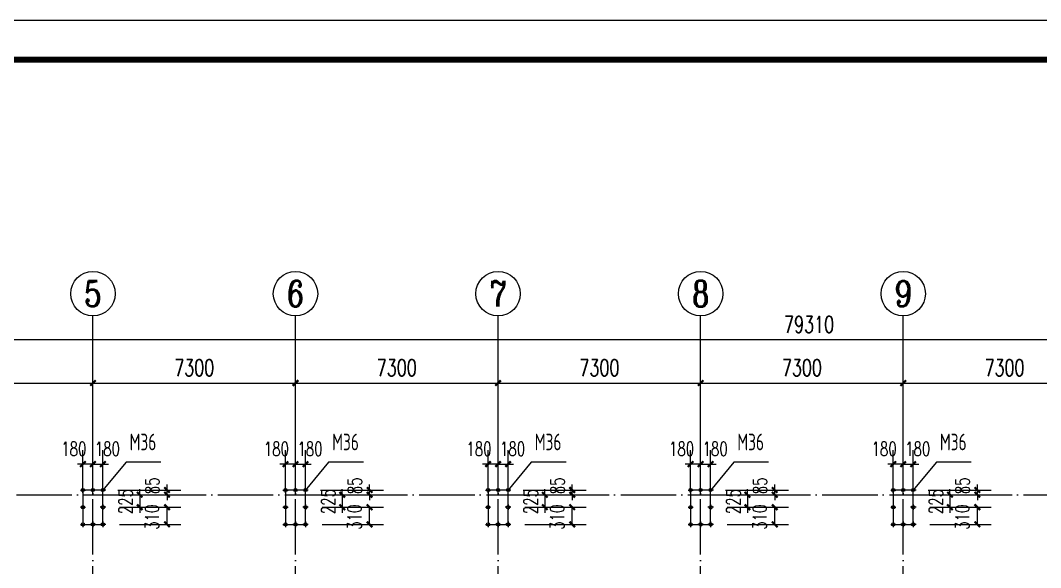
# Model space of a CAD drawing. Extents: x -89996 to 1006241, y -2176 to 440573.
# Drawn here: x 432860 to 469624, y 152866 to 172594 of the extents above; entities that cross this region are included whole.
import ezdxf
from ezdxf.enums import TextEntityAlignment as Align

# ---------------------------------------------------------------- set-up
doc = ezdxf.new("R2010")
doc.units = 0
doc.header["$LTSCALE"] = 1000
doc.header["$MEASUREMENT"] = 0
doc.linetypes.add('DOTE', pattern=[2.42, 2, -0.2, 0.02, -0.2])
for name, color, linetype in [('AXIS', 3, 'Continuous'), ('AXIS_TEXT', 7, 'Continuous'), ('DOTE', 1, 'DOTE'), ('PUB_TITLE', 4, 'Continuous'), ('TEXT', 7, 'Continuous'), ('WALL', 9, 'Continuous')]:
    doc.layers.add(name, color=color, linetype=linetype)
doc.styles.add('_TCH_AXIS', font='COMPLEX', dxfattribs={"bigfont": 'GBCBIG'})
doc.styles.add('_TCH_DIM_T3', font='SIMPLEX', dxfattribs={"width": 0.705882, "bigfont": 'GBCBIG'})
doc.styles.add('COMPLEX', font='COMPLEX')
doc.styles.add('TSSD_Label', font='tssdeng.shx', dxfattribs={"width": 0.7, "bigfont": 'hztxt.shx'})
doc.dimstyles.new('_TCH_ARCH&&200', dxfattribs={"dimtxt": 595, "dimasz": 200, "dimexe": 500, "dimexo": 600, "dimgap": 252.5, "dimtad": 1, "dimdec": 0, "dimzin": 0, "dimdsep": 46, "dimtxsty": '_TCH_DIM_T3', "dimblk": 'ARCHTICK', "dimcen": 0.09, "dimclrt": 7, "dimazin": 2, "dimtfac": 1, "dimtdec": 0, "dimtix": 1, "dimtmove": 2, "dimatfit": 3, "dimfxl": 0, "dimtolj": 1, "dimtzin": 0, "dimarcsym": 0})
doc.dimstyles.new('TCH-200-1', dxfattribs={"dimtxt": 595, "dimasz": 200, "dimexe": 500, "dimexo": 600, "dimgap": 252.5, "dimtad": 1, "dimdec": 0, "dimzin": 0, "dimdsep": 46, "dimtxsty": '_TCH_DIM_T3', "dimblk": 'ARCHTICK', "dimcen": 0.09, "dimclrd": 3, "dimclre": 3, "dimclrt": 7, "dimazin": 2, "dimtfac": 1, "dimtdec": 0, "dimtix": 1, "dimtmove": 2, "dimatfit": 3, "dimfxl": 0, "dimtolj": 1, "dimtzin": 0, "dimarcsym": 0})
doc.dimstyles.new('TCH-200-2', dxfattribs={"dimtxt": 500, "dimasz": 200, "dimexe": 500, "dimexo": 600, "dimgap": 252.5, "dimtad": 1, "dimdec": 0, "dimlfac": 0.5, "dimzin": 0, "dimdsep": 46, "dimtxsty": '_TCH_DIM_T3', "dimblk": 'ARCHTICK', "dimcen": 0.09, "dimclrd": 124, "dimclre": 124, "dimclrt": 7, "dimazin": 2, "dimtfac": 1, "dimtdec": 0, "dimtix": 1, "dimtmove": 2, "dimatfit": 3, "dimfxl": 0, "dimtolj": 1, "dimtzin": 0, "dimarcsym": 0})

# ---------------------------------------------------------------- blocks, each defined once
blk = doc.blocks.new('_ArchTick')
at = {"color": 0, "linetype": 'ByBlock', "const_width": 0.4}
blk.add_lwpolyline([(-0.5, -0.5), (0.5, 0.5)], dxfattribs=at)
blk = doc.blocks.new('*D1264')
at = {"layer": 'Defpoints', "color": 0, "transparency": 16777216}
for p in [(421624, 161082), (421624, 155633), (500933, 155833)]:
    blk.add_point(p, dxfattribs=at)
at = {"layer": 'WALL', "color": 3, "lineweight": -2, "transparency": 16777216}
for p, q in [((421624, 156233), (421624, 161582)), ((500933, 156433), (500933, 161582)), ((500933, 161082), (421624, 161082))]:
    blk.add_line(p, q, dxfattribs=at)
at = {"layer": 'WALL', "color": 3, "lineweight": -2, "transparency": 16777216, "xscale": 200, "yscale": 200, "zscale": 200, "rotation": 180}
blk.add_blockref('_ArchTick', (421624, 161082), dxfattribs=at)
at = {"layer": 'WALL', "color": 3, "lineweight": -2, "transparency": 16777216, "xscale": 200, "yscale": 200, "zscale": 200}
blk.add_blockref('_ArchTick', (500933, 161082), dxfattribs=at)
at = {"layer": 'WALL', "color": 7, "transparency": 16777216, "insert": (461279, 161632), "char_height": 595, "attachment_point": 5, "style": '_TCH_DIM_T3'}
blk.add_mtext('\\A1;79310', dxfattribs=at)
blk = doc.blocks.new('*D1682')
at = {"color": 124, "linetype": 'ByBlock', "lineweight": -2, "transparency": 16777216}
for p, q in [((436373, 155663), (438644, 155663)), ((438144, 155663), (438144, 155863)), ((438144, 155493), (438144, 155663)), ((436373, 155493), (438644, 155493)), ((438144, 155493), (438144, 155293))]:
    blk.add_line(p, q, dxfattribs=at)
at = {"layer": 'Defpoints', "color": 0, "linetype": 'ByBlock', "transparency": 16777216}
for p in [(435773, 155663), (438144, 155663), (435773, 155493)]:
    blk.add_point(p, dxfattribs=at)
at = {"color": 124, "linetype": 'ByBlock', "lineweight": -2, "transparency": 16777216, "xscale": 200, "yscale": 200, "zscale": 200}
for p, rotation in [((438144, 155663), 270), ((438144, 155493), 90)]:
    blk.add_blockref('_ArchTick', p, dxfattribs=dict(at, rotation=rotation))
at = {"color": 7, "linetype": 'ByBlock', "transparency": 16777216, "insert": (437613, 155816), "char_height": 500, "attachment_point": 5, "rotation": 90, "style": '_TCH_DIM_T3'}
blk.add_mtext('\\A1;85', dxfattribs=at)
blk = doc.blocks.new('*D1683')
at = {"color": 124, "linetype": 'ByBlock', "lineweight": -2, "transparency": 16777216}
for p, q in [((435113, 155776), (435113, 157097)), ((435473, 155773), (435473, 157097)), ((435113, 156597), (434913, 156597)), ((435473, 156597), (435113, 156597)), ((435473, 156597), (435673, 156597))]:
    blk.add_line(p, q, dxfattribs=at)
at = {"layer": 'Defpoints', "color": 0, "linetype": 'ByBlock', "transparency": 16777216}
for p in [(435113, 156597), (435113, 155176), (435473, 155173)]:
    blk.add_point(p, dxfattribs=at)
at = {"color": 124, "linetype": 'ByBlock', "lineweight": -2, "transparency": 16777216, "xscale": 200, "yscale": 200, "zscale": 200}
blk.add_blockref('_ArchTick', (435113, 156597), dxfattribs=at)
at = {"color": 124, "linetype": 'ByBlock', "lineweight": -2, "transparency": 16777216, "xscale": 200, "yscale": 200, "zscale": 200, "rotation": 180}
blk.add_blockref('_ArchTick', (435473, 156597), dxfattribs=at)
at = {"color": 7, "linetype": 'ByBlock', "transparency": 16777216, "insert": (434785, 157147), "char_height": 500, "attachment_point": 5, "style": '_TCH_DIM_T3'}
blk.add_mtext('\\A1;180', dxfattribs=at)
blk = doc.blocks.new('*D1684')
at = {"color": 124, "linetype": 'ByBlock', "lineweight": -2, "transparency": 16777216}
for p, q in [((435473, 155773), (435473, 157097)), ((435833, 155763), (435833, 157097)), ((435473, 156597), (435273, 156597)), ((435473, 156597), (435833, 156597)), ((435833, 156597), (436033, 156597))]:
    blk.add_line(p, q, dxfattribs=at)
at = {"layer": 'Defpoints', "color": 0, "linetype": 'ByBlock', "transparency": 16777216}
for p in [(435833, 156597), (435473, 155173), (435833, 155163)]:
    blk.add_point(p, dxfattribs=at)
at = {"color": 124, "linetype": 'ByBlock', "lineweight": -2, "transparency": 16777216, "xscale": 200, "yscale": 200, "zscale": 200}
blk.add_blockref('_ArchTick', (435473, 156597), dxfattribs=at)
at = {"color": 124, "linetype": 'ByBlock', "lineweight": -2, "transparency": 16777216, "xscale": 200, "yscale": 200, "zscale": 200, "rotation": 180}
blk.add_blockref('_ArchTick', (435833, 156597), dxfattribs=at)
at = {"color": 7, "linetype": 'ByBlock', "transparency": 16777216, "insert": (435995, 157147), "char_height": 500, "attachment_point": 5, "style": '_TCH_DIM_T3'}
blk.add_mtext('\\A1;180', dxfattribs=at)
blk = doc.blocks.new('*D1685')
at = {"color": 124, "linetype": 'ByBlock', "lineweight": -2, "transparency": 16777216}
for p, q in [((437158, 155493), (437158, 155693)), ((436373, 155493), (437658, 155493)), ((437158, 155493), (437158, 155043)), ((436433, 155043), (437658, 155043)), ((437158, 155043), (437158, 154843))]:
    blk.add_line(p, q, dxfattribs=at)
at = {"layer": 'Defpoints', "color": 0, "linetype": 'ByBlock', "transparency": 16777216}
for p in [(435773, 155493), (435833, 155043), (437158, 155043)]:
    blk.add_point(p, dxfattribs=at)
at = {"color": 124, "linetype": 'ByBlock', "lineweight": -2, "transparency": 16777216, "xscale": 200, "yscale": 200, "zscale": 200}
for p, rotation in [((437158, 155493), 270), ((437158, 155043), 90)]:
    blk.add_blockref('_ArchTick', p, dxfattribs=dict(at, rotation=rotation))
at = {"color": 7, "linetype": 'ByBlock', "transparency": 16777216, "insert": (436655, 155245), "char_height": 500, "attachment_point": 5, "rotation": 90, "style": '_TCH_DIM_T3'}
blk.add_mtext('\\A1;225', dxfattribs=at)
blk = doc.blocks.new('*D1681')
at = {"color": 124, "linetype": 'ByBlock', "lineweight": -2, "transparency": 16777216}
for p, q in [((436433, 155043), (438644, 155043)), ((438144, 154423), (438144, 155043)), ((436433, 154423), (438644, 154423))]:
    blk.add_line(p, q, dxfattribs=at)
at = {"layer": 'Defpoints', "color": 0, "linetype": 'ByBlock', "transparency": 16777216}
for p in [(435833, 155043), (438144, 155043), (435833, 154423)]:
    blk.add_point(p, dxfattribs=at)
at = {"color": 124, "linetype": 'ByBlock', "lineweight": -2, "transparency": 16777216, "xscale": 200, "yscale": 200, "zscale": 200}
for p, rotation in [((438144, 155043), 90), ((438144, 154423), 270)]:
    blk.add_blockref('_ArchTick', p, dxfattribs=dict(at, rotation=rotation))
at = {"color": 7, "linetype": 'ByBlock', "transparency": 16777216, "insert": (437602, 154684), "char_height": 500, "attachment_point": 5, "rotation": 90, "style": '_TCH_DIM_T3'}
blk.add_mtext('\\A1;310', dxfattribs=at)
blk = doc.blocks.new('*D1687')
at = {"color": 124, "linetype": 'ByBlock', "lineweight": -2, "transparency": 16777216}
for p, q in [((443673, 155663), (445944, 155663)), ((445444, 155663), (445444, 155863)), ((445444, 155493), (445444, 155663)), ((443673, 155493), (445944, 155493)), ((445444, 155493), (445444, 155293))]:
    blk.add_line(p, q, dxfattribs=at)
at = {"layer": 'Defpoints', "color": 0, "linetype": 'ByBlock', "transparency": 16777216}
for p in [(443073, 155663), (445444, 155663), (443073, 155493)]:
    blk.add_point(p, dxfattribs=at)
at = {"color": 124, "linetype": 'ByBlock', "lineweight": -2, "transparency": 16777216, "xscale": 200, "yscale": 200, "zscale": 200}
for p, rotation in [((445444, 155663), 270), ((445444, 155493), 90)]:
    blk.add_blockref('_ArchTick', p, dxfattribs=dict(at, rotation=rotation))
at = {"color": 7, "linetype": 'ByBlock', "transparency": 16777216, "insert": (444913, 155816), "char_height": 500, "attachment_point": 5, "rotation": 90, "style": '_TCH_DIM_T3'}
blk.add_mtext('\\A1;85', dxfattribs=at)
blk = doc.blocks.new('*D1688')
at = {"color": 124, "linetype": 'ByBlock', "lineweight": -2, "transparency": 16777216}
for p, q in [((442413, 155776), (442413, 157097)), ((442773, 155773), (442773, 157097)), ((442413, 156597), (442213, 156597)), ((442773, 156597), (442413, 156597)), ((442773, 156597), (442973, 156597))]:
    blk.add_line(p, q, dxfattribs=at)
at = {"layer": 'Defpoints', "color": 0, "linetype": 'ByBlock', "transparency": 16777216}
for p in [(442413, 156597), (442413, 155176), (442773, 155173)]:
    blk.add_point(p, dxfattribs=at)
at = {"color": 124, "linetype": 'ByBlock', "lineweight": -2, "transparency": 16777216, "xscale": 200, "yscale": 200, "zscale": 200}
blk.add_blockref('_ArchTick', (442413, 156597), dxfattribs=at)
at = {"color": 124, "linetype": 'ByBlock', "lineweight": -2, "transparency": 16777216, "xscale": 200, "yscale": 200, "zscale": 200, "rotation": 180}
blk.add_blockref('_ArchTick', (442773, 156597), dxfattribs=at)
at = {"color": 7, "linetype": 'ByBlock', "transparency": 16777216, "insert": (442085, 157147), "char_height": 500, "attachment_point": 5, "style": '_TCH_DIM_T3'}
blk.add_mtext('\\A1;180', dxfattribs=at)
blk = doc.blocks.new('*D1689')
at = {"color": 124, "linetype": 'ByBlock', "lineweight": -2, "transparency": 16777216}
for p, q in [((442773, 155773), (442773, 157097)), ((443133, 155763), (443133, 157097)), ((442773, 156597), (442573, 156597)), ((442773, 156597), (443133, 156597)), ((443133, 156597), (443333, 156597))]:
    blk.add_line(p, q, dxfattribs=at)
at = {"layer": 'Defpoints', "color": 0, "linetype": 'ByBlock', "transparency": 16777216}
for p in [(443133, 156597), (442773, 155173), (443133, 155163)]:
    blk.add_point(p, dxfattribs=at)
at = {"color": 124, "linetype": 'ByBlock', "lineweight": -2, "transparency": 16777216, "xscale": 200, "yscale": 200, "zscale": 200}
blk.add_blockref('_ArchTick', (442773, 156597), dxfattribs=at)
at = {"color": 124, "linetype": 'ByBlock', "lineweight": -2, "transparency": 16777216, "xscale": 200, "yscale": 200, "zscale": 200, "rotation": 180}
blk.add_blockref('_ArchTick', (443133, 156597), dxfattribs=at)
at = {"color": 7, "linetype": 'ByBlock', "transparency": 16777216, "insert": (443295, 157147), "char_height": 500, "attachment_point": 5, "style": '_TCH_DIM_T3'}
blk.add_mtext('\\A1;180', dxfattribs=at)
blk = doc.blocks.new('*D1690')
at = {"color": 124, "linetype": 'ByBlock', "lineweight": -2, "transparency": 16777216}
for p, q in [((444458, 155493), (444458, 155693)), ((443673, 155493), (444958, 155493)), ((444458, 155493), (444458, 155043)), ((443733, 155043), (444958, 155043)), ((444458, 155043), (444458, 154843))]:
    blk.add_line(p, q, dxfattribs=at)
at = {"layer": 'Defpoints', "color": 0, "linetype": 'ByBlock', "transparency": 16777216}
for p in [(443073, 155493), (443133, 155043), (444458, 155043)]:
    blk.add_point(p, dxfattribs=at)
at = {"color": 124, "linetype": 'ByBlock', "lineweight": -2, "transparency": 16777216, "xscale": 200, "yscale": 200, "zscale": 200}
for p, rotation in [((444458, 155493), 270), ((444458, 155043), 90)]:
    blk.add_blockref('_ArchTick', p, dxfattribs=dict(at, rotation=rotation))
at = {"color": 7, "linetype": 'ByBlock', "transparency": 16777216, "insert": (443955, 155245), "char_height": 500, "attachment_point": 5, "rotation": 90, "style": '_TCH_DIM_T3'}
blk.add_mtext('\\A1;225', dxfattribs=at)
blk = doc.blocks.new('*D1686')
at = {"color": 124, "linetype": 'ByBlock', "lineweight": -2, "transparency": 16777216}
for p, q in [((443733, 155043), (445944, 155043)), ((445444, 154423), (445444, 155043)), ((443733, 154423), (445944, 154423))]:
    blk.add_line(p, q, dxfattribs=at)
at = {"layer": 'Defpoints', "color": 0, "linetype": 'ByBlock', "transparency": 16777216}
for p in [(443133, 155043), (445444, 155043), (443133, 154423)]:
    blk.add_point(p, dxfattribs=at)
at = {"color": 124, "linetype": 'ByBlock', "lineweight": -2, "transparency": 16777216, "xscale": 200, "yscale": 200, "zscale": 200}
for p, rotation in [((445444, 155043), 90), ((445444, 154423), 270)]:
    blk.add_blockref('_ArchTick', p, dxfattribs=dict(at, rotation=rotation))
at = {"color": 7, "linetype": 'ByBlock', "transparency": 16777216, "insert": (444902, 154684), "char_height": 500, "attachment_point": 5, "rotation": 90, "style": '_TCH_DIM_T3'}
blk.add_mtext('\\A1;310', dxfattribs=at)
blk = doc.blocks.new('*D1692')
at = {"color": 124, "linetype": 'ByBlock', "lineweight": -2, "transparency": 16777216}
for p, q in [((450973, 155663), (453244, 155663)), ((452744, 155663), (452744, 155863)), ((452744, 155493), (452744, 155663)), ((450973, 155493), (453244, 155493)), ((452744, 155493), (452744, 155293))]:
    blk.add_line(p, q, dxfattribs=at)
at = {"layer": 'Defpoints', "color": 0, "linetype": 'ByBlock', "transparency": 16777216}
for p in [(450373, 155663), (452744, 155663), (450373, 155493)]:
    blk.add_point(p, dxfattribs=at)
at = {"color": 124, "linetype": 'ByBlock', "lineweight": -2, "transparency": 16777216, "xscale": 200, "yscale": 200, "zscale": 200}
for p, rotation in [((452744, 155663), 270), ((452744, 155493), 90)]:
    blk.add_blockref('_ArchTick', p, dxfattribs=dict(at, rotation=rotation))
at = {"color": 7, "linetype": 'ByBlock', "transparency": 16777216, "insert": (452213, 155816), "char_height": 500, "attachment_point": 5, "rotation": 90, "style": '_TCH_DIM_T3'}
blk.add_mtext('\\A1;85', dxfattribs=at)
blk = doc.blocks.new('*D1693')
at = {"color": 124, "linetype": 'ByBlock', "lineweight": -2, "transparency": 16777216}
for p, q in [((449713, 155776), (449713, 157097)), ((450073, 155773), (450073, 157097)), ((449713, 156597), (449513, 156597)), ((450073, 156597), (449713, 156597)), ((450073, 156597), (450273, 156597))]:
    blk.add_line(p, q, dxfattribs=at)
at = {"layer": 'Defpoints', "color": 0, "linetype": 'ByBlock', "transparency": 16777216}
for p in [(449713, 156597), (449713, 155176), (450073, 155173)]:
    blk.add_point(p, dxfattribs=at)
at = {"color": 124, "linetype": 'ByBlock', "lineweight": -2, "transparency": 16777216, "xscale": 200, "yscale": 200, "zscale": 200}
blk.add_blockref('_ArchTick', (449713, 156597), dxfattribs=at)
at = {"color": 124, "linetype": 'ByBlock', "lineweight": -2, "transparency": 16777216, "xscale": 200, "yscale": 200, "zscale": 200, "rotation": 180}
blk.add_blockref('_ArchTick', (450073, 156597), dxfattribs=at)
at = {"color": 7, "linetype": 'ByBlock', "transparency": 16777216, "insert": (449385, 157147), "char_height": 500, "attachment_point": 5, "style": '_TCH_DIM_T3'}
blk.add_mtext('\\A1;180', dxfattribs=at)
blk = doc.blocks.new('*D1694')
at = {"color": 124, "linetype": 'ByBlock', "lineweight": -2, "transparency": 16777216}
for p, q in [((450073, 155773), (450073, 157097)), ((450433, 155763), (450433, 157097)), ((450073, 156597), (449873, 156597)), ((450073, 156597), (450433, 156597)), ((450433, 156597), (450633, 156597))]:
    blk.add_line(p, q, dxfattribs=at)
at = {"layer": 'Defpoints', "color": 0, "linetype": 'ByBlock', "transparency": 16777216}
for p in [(450433, 156597), (450073, 155173), (450433, 155163)]:
    blk.add_point(p, dxfattribs=at)
at = {"color": 124, "linetype": 'ByBlock', "lineweight": -2, "transparency": 16777216, "xscale": 200, "yscale": 200, "zscale": 200}
blk.add_blockref('_ArchTick', (450073, 156597), dxfattribs=at)
at = {"color": 124, "linetype": 'ByBlock', "lineweight": -2, "transparency": 16777216, "xscale": 200, "yscale": 200, "zscale": 200, "rotation": 180}
blk.add_blockref('_ArchTick', (450433, 156597), dxfattribs=at)
at = {"color": 7, "linetype": 'ByBlock', "transparency": 16777216, "insert": (450595, 157147), "char_height": 500, "attachment_point": 5, "style": '_TCH_DIM_T3'}
blk.add_mtext('\\A1;180', dxfattribs=at)
blk = doc.blocks.new('*D1695')
at = {"color": 124, "linetype": 'ByBlock', "lineweight": -2, "transparency": 16777216}
for p, q in [((451758, 155493), (451758, 155693)), ((450973, 155493), (452258, 155493)), ((451758, 155493), (451758, 155043)), ((451033, 155043), (452258, 155043)), ((451758, 155043), (451758, 154843))]:
    blk.add_line(p, q, dxfattribs=at)
at = {"layer": 'Defpoints', "color": 0, "linetype": 'ByBlock', "transparency": 16777216}
for p in [(450373, 155493), (450433, 155043), (451758, 155043)]:
    blk.add_point(p, dxfattribs=at)
at = {"color": 124, "linetype": 'ByBlock', "lineweight": -2, "transparency": 16777216, "xscale": 200, "yscale": 200, "zscale": 200}
for p, rotation in [((451758, 155493), 270), ((451758, 155043), 90)]:
    blk.add_blockref('_ArchTick', p, dxfattribs=dict(at, rotation=rotation))
at = {"color": 7, "linetype": 'ByBlock', "transparency": 16777216, "insert": (451255, 155245), "char_height": 500, "attachment_point": 5, "rotation": 90, "style": '_TCH_DIM_T3'}
blk.add_mtext('\\A1;225', dxfattribs=at)
blk = doc.blocks.new('*D1691')
at = {"color": 124, "linetype": 'ByBlock', "lineweight": -2, "transparency": 16777216}
for p, q in [((451033, 155043), (453244, 155043)), ((452744, 154423), (452744, 155043)), ((451033, 154423), (453244, 154423))]:
    blk.add_line(p, q, dxfattribs=at)
at = {"layer": 'Defpoints', "color": 0, "linetype": 'ByBlock', "transparency": 16777216}
for p in [(450433, 155043), (452744, 155043), (450433, 154423)]:
    blk.add_point(p, dxfattribs=at)
at = {"color": 124, "linetype": 'ByBlock', "lineweight": -2, "transparency": 16777216, "xscale": 200, "yscale": 200, "zscale": 200}
for p, rotation in [((452744, 155043), 90), ((452744, 154423), 270)]:
    blk.add_blockref('_ArchTick', p, dxfattribs=dict(at, rotation=rotation))
at = {"color": 7, "linetype": 'ByBlock', "transparency": 16777216, "insert": (452202, 154684), "char_height": 500, "attachment_point": 5, "rotation": 90, "style": '_TCH_DIM_T3'}
blk.add_mtext('\\A1;310', dxfattribs=at)
blk = doc.blocks.new('*D1697')
at = {"color": 124, "linetype": 'ByBlock', "lineweight": -2, "transparency": 16777216}
for p, q in [((458273, 155663), (460544, 155663)), ((460044, 155663), (460044, 155863)), ((460044, 155493), (460044, 155663)), ((458273, 155493), (460544, 155493)), ((460044, 155493), (460044, 155293))]:
    blk.add_line(p, q, dxfattribs=at)
at = {"layer": 'Defpoints', "color": 0, "linetype": 'ByBlock', "transparency": 16777216}
for p in [(457673, 155663), (460044, 155663), (457673, 155493)]:
    blk.add_point(p, dxfattribs=at)
at = {"color": 124, "linetype": 'ByBlock', "lineweight": -2, "transparency": 16777216, "xscale": 200, "yscale": 200, "zscale": 200}
for p, rotation in [((460044, 155663), 270), ((460044, 155493), 90)]:
    blk.add_blockref('_ArchTick', p, dxfattribs=dict(at, rotation=rotation))
at = {"color": 7, "linetype": 'ByBlock', "transparency": 16777216, "insert": (459513, 155816), "char_height": 500, "attachment_point": 5, "rotation": 90, "style": '_TCH_DIM_T3'}
blk.add_mtext('\\A1;85', dxfattribs=at)
blk = doc.blocks.new('*D1698')
at = {"color": 124, "linetype": 'ByBlock', "lineweight": -2, "transparency": 16777216}
for p, q in [((457013, 155776), (457013, 157097)), ((457373, 155773), (457373, 157097)), ((457013, 156597), (456813, 156597)), ((457373, 156597), (457013, 156597)), ((457373, 156597), (457573, 156597))]:
    blk.add_line(p, q, dxfattribs=at)
at = {"layer": 'Defpoints', "color": 0, "linetype": 'ByBlock', "transparency": 16777216}
for p in [(457013, 156597), (457013, 155176), (457373, 155173)]:
    blk.add_point(p, dxfattribs=at)
at = {"color": 124, "linetype": 'ByBlock', "lineweight": -2, "transparency": 16777216, "xscale": 200, "yscale": 200, "zscale": 200}
blk.add_blockref('_ArchTick', (457013, 156597), dxfattribs=at)
at = {"color": 124, "linetype": 'ByBlock', "lineweight": -2, "transparency": 16777216, "xscale": 200, "yscale": 200, "zscale": 200, "rotation": 180}
blk.add_blockref('_ArchTick', (457373, 156597), dxfattribs=at)
at = {"color": 7, "linetype": 'ByBlock', "transparency": 16777216, "insert": (456685, 157147), "char_height": 500, "attachment_point": 5, "style": '_TCH_DIM_T3'}
blk.add_mtext('\\A1;180', dxfattribs=at)
blk = doc.blocks.new('*D1699')
at = {"color": 124, "linetype": 'ByBlock', "lineweight": -2, "transparency": 16777216}
for p, q in [((457373, 155773), (457373, 157097)), ((457733, 155763), (457733, 157097)), ((457373, 156597), (457173, 156597)), ((457373, 156597), (457733, 156597)), ((457733, 156597), (457933, 156597))]:
    blk.add_line(p, q, dxfattribs=at)
at = {"layer": 'Defpoints', "color": 0, "linetype": 'ByBlock', "transparency": 16777216}
for p in [(457733, 156597), (457373, 155173), (457733, 155163)]:
    blk.add_point(p, dxfattribs=at)
at = {"color": 124, "linetype": 'ByBlock', "lineweight": -2, "transparency": 16777216, "xscale": 200, "yscale": 200, "zscale": 200}
blk.add_blockref('_ArchTick', (457373, 156597), dxfattribs=at)
at = {"color": 124, "linetype": 'ByBlock', "lineweight": -2, "transparency": 16777216, "xscale": 200, "yscale": 200, "zscale": 200, "rotation": 180}
blk.add_blockref('_ArchTick', (457733, 156597), dxfattribs=at)
at = {"color": 7, "linetype": 'ByBlock', "transparency": 16777216, "insert": (457895, 157147), "char_height": 500, "attachment_point": 5, "style": '_TCH_DIM_T3'}
blk.add_mtext('\\A1;180', dxfattribs=at)
blk = doc.blocks.new('*D1700')
at = {"color": 124, "linetype": 'ByBlock', "lineweight": -2, "transparency": 16777216}
for p, q in [((459058, 155493), (459058, 155693)), ((458273, 155493), (459558, 155493)), ((459058, 155493), (459058, 155043)), ((458333, 155043), (459558, 155043)), ((459058, 155043), (459058, 154843))]:
    blk.add_line(p, q, dxfattribs=at)
at = {"layer": 'Defpoints', "color": 0, "linetype": 'ByBlock', "transparency": 16777216}
for p in [(457673, 155493), (457733, 155043), (459058, 155043)]:
    blk.add_point(p, dxfattribs=at)
at = {"color": 124, "linetype": 'ByBlock', "lineweight": -2, "transparency": 16777216, "xscale": 200, "yscale": 200, "zscale": 200}
for p, rotation in [((459058, 155493), 270), ((459058, 155043), 90)]:
    blk.add_blockref('_ArchTick', p, dxfattribs=dict(at, rotation=rotation))
at = {"color": 7, "linetype": 'ByBlock', "transparency": 16777216, "insert": (458555, 155245), "char_height": 500, "attachment_point": 5, "rotation": 90, "style": '_TCH_DIM_T3'}
blk.add_mtext('\\A1;225', dxfattribs=at)
blk = doc.blocks.new('*D1696')
at = {"color": 124, "linetype": 'ByBlock', "lineweight": -2, "transparency": 16777216}
for p, q in [((458333, 155043), (460544, 155043)), ((460044, 154423), (460044, 155043)), ((458333, 154423), (460544, 154423))]:
    blk.add_line(p, q, dxfattribs=at)
at = {"layer": 'Defpoints', "color": 0, "linetype": 'ByBlock', "transparency": 16777216}
for p in [(457733, 155043), (460044, 155043), (457733, 154423)]:
    blk.add_point(p, dxfattribs=at)
at = {"color": 124, "linetype": 'ByBlock', "lineweight": -2, "transparency": 16777216, "xscale": 200, "yscale": 200, "zscale": 200}
for p, rotation in [((460044, 155043), 90), ((460044, 154423), 270)]:
    blk.add_blockref('_ArchTick', p, dxfattribs=dict(at, rotation=rotation))
at = {"color": 7, "linetype": 'ByBlock', "transparency": 16777216, "insert": (459502, 154684), "char_height": 500, "attachment_point": 5, "rotation": 90, "style": '_TCH_DIM_T3'}
blk.add_mtext('\\A1;310', dxfattribs=at)
blk = doc.blocks.new('*D1702')
at = {"color": 124, "linetype": 'ByBlock', "lineweight": -2, "transparency": 16777216}
for p, q in [((465573, 155663), (467844, 155663)), ((467344, 155663), (467344, 155863)), ((467344, 155493), (467344, 155663)), ((465573, 155493), (467844, 155493)), ((467344, 155493), (467344, 155293))]:
    blk.add_line(p, q, dxfattribs=at)
at = {"layer": 'Defpoints', "color": 0, "linetype": 'ByBlock', "transparency": 16777216}
for p in [(464973, 155663), (467344, 155663), (464973, 155493)]:
    blk.add_point(p, dxfattribs=at)
at = {"color": 124, "linetype": 'ByBlock', "lineweight": -2, "transparency": 16777216, "xscale": 200, "yscale": 200, "zscale": 200}
for p, rotation in [((467344, 155663), 270), ((467344, 155493), 90)]:
    blk.add_blockref('_ArchTick', p, dxfattribs=dict(at, rotation=rotation))
at = {"color": 7, "linetype": 'ByBlock', "transparency": 16777216, "insert": (466813, 155816), "char_height": 500, "attachment_point": 5, "rotation": 90, "style": '_TCH_DIM_T3'}
blk.add_mtext('\\A1;85', dxfattribs=at)
blk = doc.blocks.new('*D1703')
at = {"color": 124, "linetype": 'ByBlock', "lineweight": -2, "transparency": 16777216}
for p, q in [((464313, 155776), (464313, 157097)), ((464673, 155773), (464673, 157097)), ((464313, 156597), (464113, 156597)), ((464673, 156597), (464313, 156597)), ((464673, 156597), (464873, 156597))]:
    blk.add_line(p, q, dxfattribs=at)
at = {"layer": 'Defpoints', "color": 0, "linetype": 'ByBlock', "transparency": 16777216}
for p in [(464313, 156597), (464313, 155176), (464673, 155173)]:
    blk.add_point(p, dxfattribs=at)
at = {"color": 124, "linetype": 'ByBlock', "lineweight": -2, "transparency": 16777216, "xscale": 200, "yscale": 200, "zscale": 200}
blk.add_blockref('_ArchTick', (464313, 156597), dxfattribs=at)
at = {"color": 124, "linetype": 'ByBlock', "lineweight": -2, "transparency": 16777216, "xscale": 200, "yscale": 200, "zscale": 200, "rotation": 180}
blk.add_blockref('_ArchTick', (464673, 156597), dxfattribs=at)
at = {"color": 7, "linetype": 'ByBlock', "transparency": 16777216, "insert": (463985, 157147), "char_height": 500, "attachment_point": 5, "style": '_TCH_DIM_T3'}
blk.add_mtext('\\A1;180', dxfattribs=at)
blk = doc.blocks.new('*D1704')
at = {"color": 124, "linetype": 'ByBlock', "lineweight": -2, "transparency": 16777216}
for p, q in [((464673, 155773), (464673, 157097)), ((465033, 155763), (465033, 157097)), ((464673, 156597), (464473, 156597)), ((464673, 156597), (465033, 156597)), ((465033, 156597), (465233, 156597))]:
    blk.add_line(p, q, dxfattribs=at)
at = {"layer": 'Defpoints', "color": 0, "linetype": 'ByBlock', "transparency": 16777216}
for p in [(465033, 156597), (464673, 155173), (465033, 155163)]:
    blk.add_point(p, dxfattribs=at)
at = {"color": 124, "linetype": 'ByBlock', "lineweight": -2, "transparency": 16777216, "xscale": 200, "yscale": 200, "zscale": 200}
blk.add_blockref('_ArchTick', (464673, 156597), dxfattribs=at)
at = {"color": 124, "linetype": 'ByBlock', "lineweight": -2, "transparency": 16777216, "xscale": 200, "yscale": 200, "zscale": 200, "rotation": 180}
blk.add_blockref('_ArchTick', (465033, 156597), dxfattribs=at)
at = {"color": 7, "linetype": 'ByBlock', "transparency": 16777216, "insert": (465195, 157147), "char_height": 500, "attachment_point": 5, "style": '_TCH_DIM_T3'}
blk.add_mtext('\\A1;180', dxfattribs=at)
blk = doc.blocks.new('*D1705')
at = {"color": 124, "linetype": 'ByBlock', "lineweight": -2, "transparency": 16777216}
for p, q in [((466358, 155493), (466358, 155693)), ((465573, 155493), (466858, 155493)), ((466358, 155493), (466358, 155043)), ((465633, 155043), (466858, 155043)), ((466358, 155043), (466358, 154843))]:
    blk.add_line(p, q, dxfattribs=at)
at = {"layer": 'Defpoints', "color": 0, "linetype": 'ByBlock', "transparency": 16777216}
for p in [(464973, 155493), (465033, 155043), (466358, 155043)]:
    blk.add_point(p, dxfattribs=at)
at = {"color": 124, "linetype": 'ByBlock', "lineweight": -2, "transparency": 16777216, "xscale": 200, "yscale": 200, "zscale": 200}
for p, rotation in [((466358, 155493), 270), ((466358, 155043), 90)]:
    blk.add_blockref('_ArchTick', p, dxfattribs=dict(at, rotation=rotation))
at = {"color": 7, "linetype": 'ByBlock', "transparency": 16777216, "insert": (465855, 155245), "char_height": 500, "attachment_point": 5, "rotation": 90, "style": '_TCH_DIM_T3'}
blk.add_mtext('\\A1;225', dxfattribs=at)
blk = doc.blocks.new('*D1701')
at = {"color": 124, "linetype": 'ByBlock', "lineweight": -2, "transparency": 16777216}
for p, q in [((465633, 155043), (467844, 155043)), ((467344, 154423), (467344, 155043)), ((465633, 154423), (467844, 154423))]:
    blk.add_line(p, q, dxfattribs=at)
at = {"layer": 'Defpoints', "color": 0, "linetype": 'ByBlock', "transparency": 16777216}
for p in [(465033, 155043), (467344, 155043), (465033, 154423)]:
    blk.add_point(p, dxfattribs=at)
at = {"color": 124, "linetype": 'ByBlock', "lineweight": -2, "transparency": 16777216, "xscale": 200, "yscale": 200, "zscale": 200}
for p, rotation in [((467344, 155043), 90), ((467344, 154423), 270)]:
    blk.add_blockref('_ArchTick', p, dxfattribs=dict(at, rotation=rotation))
at = {"color": 7, "linetype": 'ByBlock', "transparency": 16777216, "insert": (466802, 154684), "char_height": 500, "attachment_point": 5, "rotation": 90, "style": '_TCH_DIM_T3'}
blk.add_mtext('\\A1;310', dxfattribs=at)
blk = doc.blocks.new('*D2690')
at = {"layer": 'AXIS', "color": 0, "lineweight": -2, "transparency": 16777216}
for p, q in [((428173, 157070), (428173, 160020)), ((435473, 157070), (435473, 160020)), ((428173, 159520), (435473, 159520))]:
    blk.add_line(p, q, dxfattribs=at)
at = {"layer": 'Defpoints', "color": 0, "transparency": 16777216}
for p in [(435473, 159520), (428173, 156470), (435473, 156470)]:
    blk.add_point(p, dxfattribs=at)
at = {"layer": 'AXIS', "color": 0, "lineweight": -2, "transparency": 16777216, "xscale": 200, "yscale": 200, "zscale": 200, "rotation": 180}
blk.add_blockref('_ArchTick', (428173, 159520), dxfattribs=at)
at = {"layer": 'AXIS', "color": 0, "lineweight": -2, "transparency": 16777216, "xscale": 200, "yscale": 200, "zscale": 200}
blk.add_blockref('_ArchTick', (435473, 159520), dxfattribs=at)
at = {"layer": 'AXIS', "color": 7, "transparency": 16777216, "insert": (431823, 160070), "char_height": 595, "attachment_point": 5, "style": '_TCH_DIM_T3'}
blk.add_mtext('\\A1;7300', dxfattribs=at)
blk = doc.blocks.new('*D2691')
at = {"layer": 'AXIS', "color": 0, "lineweight": -2, "transparency": 16777216}
for p, q in [((435473, 157070), (435473, 160020)), ((442773, 157070), (442773, 160020)), ((435473, 159520), (442773, 159520))]:
    blk.add_line(p, q, dxfattribs=at)
at = {"layer": 'Defpoints', "color": 0, "transparency": 16777216}
for p in [(442773, 159520), (435473, 156470), (442773, 156470)]:
    blk.add_point(p, dxfattribs=at)
at = {"layer": 'AXIS', "color": 0, "lineweight": -2, "transparency": 16777216, "xscale": 200, "yscale": 200, "zscale": 200, "rotation": 180}
blk.add_blockref('_ArchTick', (435473, 159520), dxfattribs=at)
at = {"layer": 'AXIS', "color": 0, "lineweight": -2, "transparency": 16777216, "xscale": 200, "yscale": 200, "zscale": 200}
blk.add_blockref('_ArchTick', (442773, 159520), dxfattribs=at)
at = {"layer": 'AXIS', "color": 7, "transparency": 16777216, "insert": (439123, 160070), "char_height": 595, "attachment_point": 5, "style": '_TCH_DIM_T3'}
blk.add_mtext('\\A1;7300', dxfattribs=at)
blk = doc.blocks.new('*D2692')
at = {"layer": 'AXIS', "color": 0, "lineweight": -2, "transparency": 16777216}
for p, q in [((442773, 157070), (442773, 160020)), ((450073, 157070), (450073, 160020)), ((442773, 159520), (450073, 159520))]:
    blk.add_line(p, q, dxfattribs=at)
at = {"layer": 'Defpoints', "color": 0, "transparency": 16777216}
for p in [(450073, 159520), (442773, 156470), (450073, 156470)]:
    blk.add_point(p, dxfattribs=at)
at = {"layer": 'AXIS', "color": 0, "lineweight": -2, "transparency": 16777216, "xscale": 200, "yscale": 200, "zscale": 200, "rotation": 180}
blk.add_blockref('_ArchTick', (442773, 159520), dxfattribs=at)
at = {"layer": 'AXIS', "color": 0, "lineweight": -2, "transparency": 16777216, "xscale": 200, "yscale": 200, "zscale": 200}
blk.add_blockref('_ArchTick', (450073, 159520), dxfattribs=at)
at = {"layer": 'AXIS', "color": 7, "transparency": 16777216, "insert": (446423, 160070), "char_height": 595, "attachment_point": 5, "style": '_TCH_DIM_T3'}
blk.add_mtext('\\A1;7300', dxfattribs=at)
blk = doc.blocks.new('*D2693')
at = {"layer": 'AXIS', "color": 0, "lineweight": -2, "transparency": 16777216}
for p, q in [((450073, 157070), (450073, 160020)), ((457373, 157070), (457373, 160020)), ((450073, 159520), (457373, 159520))]:
    blk.add_line(p, q, dxfattribs=at)
at = {"layer": 'Defpoints', "color": 0, "transparency": 16777216}
for p in [(457373, 159520), (450073, 156470), (457373, 156470)]:
    blk.add_point(p, dxfattribs=at)
at = {"layer": 'AXIS', "color": 0, "lineweight": -2, "transparency": 16777216, "xscale": 200, "yscale": 200, "zscale": 200, "rotation": 180}
blk.add_blockref('_ArchTick', (450073, 159520), dxfattribs=at)
at = {"layer": 'AXIS', "color": 0, "lineweight": -2, "transparency": 16777216, "xscale": 200, "yscale": 200, "zscale": 200}
blk.add_blockref('_ArchTick', (457373, 159520), dxfattribs=at)
at = {"layer": 'AXIS', "color": 7, "transparency": 16777216, "insert": (453723, 160070), "char_height": 595, "attachment_point": 5, "style": '_TCH_DIM_T3'}
blk.add_mtext('\\A1;7300', dxfattribs=at)
blk = doc.blocks.new('*D2694')
at = {"layer": 'AXIS', "color": 0, "lineweight": -2, "transparency": 16777216}
for p, q in [((457373, 157070), (457373, 160020)), ((464673, 157070), (464673, 160020)), ((457373, 159520), (464673, 159520))]:
    blk.add_line(p, q, dxfattribs=at)
at = {"layer": 'Defpoints', "color": 0, "transparency": 16777216}
for p in [(464673, 159520), (457373, 156470), (464673, 156470)]:
    blk.add_point(p, dxfattribs=at)
at = {"layer": 'AXIS', "color": 0, "lineweight": -2, "transparency": 16777216, "xscale": 200, "yscale": 200, "zscale": 200, "rotation": 180}
blk.add_blockref('_ArchTick', (457373, 159520), dxfattribs=at)
at = {"layer": 'AXIS', "color": 0, "lineweight": -2, "transparency": 16777216, "xscale": 200, "yscale": 200, "zscale": 200}
blk.add_blockref('_ArchTick', (464673, 159520), dxfattribs=at)
at = {"layer": 'AXIS', "color": 7, "transparency": 16777216, "insert": (461023, 160070), "char_height": 595, "attachment_point": 5, "style": '_TCH_DIM_T3'}
blk.add_mtext('\\A1;7300', dxfattribs=at)
blk = doc.blocks.new('*D2695')
at = {"layer": 'AXIS', "color": 0, "lineweight": -2, "transparency": 16777216}
for p, q in [((464673, 157070), (464673, 160020)), ((471973, 157070), (471973, 160020)), ((464673, 159520), (471973, 159520))]:
    blk.add_line(p, q, dxfattribs=at)
at = {"layer": 'Defpoints', "color": 0, "transparency": 16777216}
for p in [(471973, 159520), (464673, 156470), (471973, 156470)]:
    blk.add_point(p, dxfattribs=at)
at = {"layer": 'AXIS', "color": 0, "lineweight": -2, "transparency": 16777216, "xscale": 200, "yscale": 200, "zscale": 200, "rotation": 180}
blk.add_blockref('_ArchTick', (464673, 159520), dxfattribs=at)
at = {"layer": 'AXIS', "color": 0, "lineweight": -2, "transparency": 16777216, "xscale": 200, "yscale": 200, "zscale": 200}
blk.add_blockref('_ArchTick', (471973, 159520), dxfattribs=at)
at = {"layer": 'AXIS', "color": 7, "transparency": 16777216, "insert": (468323, 160070), "char_height": 595, "attachment_point": 5, "style": '_TCH_DIM_T3'}
blk.add_mtext('\\A1;7300', dxfattribs=at)
blk = doc.blocks.new('_AXISO')
blk.add_circle((0, 0), 0.5)
at = {"layer": 'AXIS_TEXT', "style": 'COMPLEX', "width": 1.041667}
blk.add_attdef('A', text='', height=0.56, dxfattribs=at).set_placement((-0.25, -0.28), (0.25, -0.28), align=Align.FIT)

msp = doc.modelspace()

# ---------------------------------------------------------------- linework, layer by layer
for centre in [(435113.48, 155663.22), (435473.48, 155663.22), (435833.48, 155663.22), (442413.48, 155663.22), (442773.48, 155663.22), (443133.48, 155663.22), (449713.48, 155663.22), (450073.48, 155663.22), (450433.48, 155663.22), (457013.48, 155663.22), (457373.48, 155663.22), (457733.48, 155663.22), (464313.48, 155663.22), (464673.48, 155663.22), (465033.48, 155663.22), (435113.48, 155043.22), (435833.48, 155043.22), (442413.48, 155043.22), (443133.48, 155043.22), (449713.48, 155043.22), (450433.48, 155043.22), (457013.48, 155043.22), (457733.48, 155043.22), (464313.48, 155043.22), (465033.48, 155043.22), (435113.48, 154423.22), (435473.48, 154423.22), (435833.48, 154423.22), (442413.48, 154423.22), (442773.48, 154423.22), (443133.48, 154423.22), (449713.48, 154423.22), (450073.48, 154423.22), (450433.48, 154423.22), (457013.48, 154423.22), (457373.48, 154423.22), (457733.48, 154423.22), (464313.48, 154423.22), (464673.48, 154423.22), (465033.48, 154423.22)]:
    msp.add_circle(centre, 58.52)
at = {"layer": 'AXIS'}
for p, q in [((435473.48, 156470.01), (435473.48, 161941.42)), ((442773.48, 156470.01), (442773.48, 161941.42)), ((450073.48, 156470.01), (450073.48, 161941.42)), ((457373.48, 156470.01), (457373.48, 161941.42)), ((464673.48, 156470.01), (464673.48, 161941.42)), ((436667.87, 156672.14), (435823.48, 155643.22)), ((437921.89, 156672.14), (436667.87, 156672.14)), ((443967.87, 156672.14), (443123.48, 155643.22)), ((445221.89, 156672.14), (443967.87, 156672.14)), ((451267.87, 156672.14), (450423.48, 155643.22)), ((452521.89, 156672.14), (451267.87, 156672.14)), ((458567.87, 156672.14), (457723.48, 155643.22)), ((459821.89, 156672.14), (458567.87, 156672.14)), ((465867.87, 156672.14), (465023.48, 155643.22)), ((467121.89, 156672.14), (465867.87, 156672.14)), ((435022.81, 155663.22), (435204.15, 155663.22)), ((435113.48, 155562.55), (435113.48, 155763.89)), ((435574.15, 155663.22), (435372.81, 155663.22)), ((435473.48, 155562.55), (435473.48, 155763.89)), ((435934.15, 155663.22), (435732.81, 155663.22)), ((435833.48, 155562.55), (435833.48, 155763.89)), ((442322.81, 155663.22), (442504.15, 155663.22)), ((442413.48, 155562.55), (442413.48, 155763.89)), ((442874.15, 155663.22), (442672.81, 155663.22)), ((442773.48, 155562.55), (442773.48, 155763.89)), ((443234.15, 155663.22), (443032.81, 155663.22)), ((443133.48, 155562.55), (443133.48, 155763.89)), ((449622.81, 155663.22), (449804.15, 155663.22)), ((449713.48, 155562.55), (449713.48, 155763.89)), ((450174.15, 155663.22), (449972.81, 155663.22)), ((450073.48, 155562.55), (450073.48, 155763.89)), ((450534.15, 155663.22), (450332.81, 155663.22)), ((450433.48, 155562.55), (450433.48, 155763.89)), ((456922.81, 155663.22), (457104.15, 155663.22)), ((457013.48, 155562.55), (457013.48, 155763.89)), ((457474.15, 155663.22), (457272.81, 155663.22)), ((457373.48, 155562.55), (457373.48, 155763.89)), ((457834.15, 155663.22), (457632.81, 155663.22)), ((457733.48, 155562.55), (457733.48, 155763.89)), ((464222.81, 155663.22), (464404.15, 155663.22)), ((464313.48, 155562.55), (464313.48, 155763.89)), ((464774.15, 155663.22), (464572.81, 155663.22)), ((464673.48, 155562.55), (464673.48, 155763.89)), ((465134.15, 155663.22), (464932.81, 155663.22)), ((465033.48, 155562.55), (465033.48, 155763.89)), ((435113.48, 155143.89), (435113.48, 154942.55)), ((435833.48, 155143.89), (435833.48, 154942.55)), ((442413.48, 155143.89), (442413.48, 154942.55)), ((443133.48, 155143.89), (443133.48, 154942.55)), ((449713.48, 155143.89), (449713.48, 154942.55)), ((450433.48, 155143.89), (450433.48, 154942.55)), ((457013.48, 155143.89), (457013.48, 154942.55)), ((457733.48, 155143.89), (457733.48, 154942.55)), ((464313.48, 155143.89), (464313.48, 154942.55)), ((465033.48, 155143.89), (465033.48, 154942.55)), ((435022.81, 155043.22), (435204.15, 155043.22)), ((435934.15, 155043.22), (435732.81, 155043.22)), ((442322.81, 155043.22), (442504.15, 155043.22)), ((443234.15, 155043.22), (443032.81, 155043.22)), ((449622.81, 155043.22), (449804.15, 155043.22)), ((450534.15, 155043.22), (450332.81, 155043.22)), ((456922.81, 155043.22), (457104.15, 155043.22)), ((457834.15, 155043.22), (457632.81, 155043.22)), ((464222.81, 155043.22), (464404.15, 155043.22)), ((465134.15, 155043.22), (464932.81, 155043.22)), ((435022.81, 154423.22), (435204.15, 154423.22)), ((435113.48, 154523.89), (435113.48, 154322.55)), ((435574.15, 154423.22), (435372.81, 154423.22)), ((435473.48, 154523.89), (435473.48, 154322.55)), ((435934.15, 154423.22), (435732.81, 154423.22)), ((435833.48, 154523.89), (435833.48, 154322.55)), ((442322.81, 154423.22), (442504.15, 154423.22)), ((442413.48, 154523.89), (442413.48, 154322.55)), ((442874.15, 154423.22), (442672.81, 154423.22)), ((442773.48, 154523.89), (442773.48, 154322.55)), ((443234.15, 154423.22), (443032.81, 154423.22)), ((443133.48, 154523.89), (443133.48, 154322.55)), ((449622.81, 154423.22), (449804.15, 154423.22)), ((449713.48, 154523.89), (449713.48, 154322.55)), ((450174.15, 154423.22), (449972.81, 154423.22)), ((450073.48, 154523.89), (450073.48, 154322.55)), ((450534.15, 154423.22), (450332.81, 154423.22)), ((450433.48, 154523.89), (450433.48, 154322.55)), ((456922.81, 154423.22), (457104.15, 154423.22)), ((457013.48, 154523.89), (457013.48, 154322.55)), ((457474.15, 154423.22), (457272.81, 154423.22)), ((457373.48, 154523.89), (457373.48, 154322.55)), ((457834.15, 154423.22), (457632.81, 154423.22)), ((457733.48, 154523.89), (457733.48, 154322.55)), ((464222.81, 154423.22), (464404.15, 154423.22)), ((464313.48, 154523.89), (464313.48, 154322.55)), ((464774.15, 154423.22), (464572.81, 154423.22)), ((464673.48, 154523.89), (464673.48, 154322.55)), ((465134.15, 154423.22), (464932.81, 154423.22)), ((465033.48, 154523.89), (465033.48, 154322.55))]:
    msp.add_line(p, q, dxfattribs=at)
at = {"layer": 'DOTE'}
for p, q in [((435473.48, 114616.43), (435473.48, 156470.01)), ((442773.48, 114616.43), (442773.48, 156470.01)), ((450073.48, 114616.43), (450073.48, 156470.01)), ((457373.48, 114616.43), (457373.48, 156470.01)), ((464673.48, 114616.43), (464673.48, 156470.01)), ((410933.48, 155493.22), (501933.48, 155493.22))]:
    msp.add_line(p, q, dxfattribs=at)
for points in [[(435833.48, 155663.22), (435113.48, 155663.22), (435113.48, 154423.22), (435833.48, 154423.22)], [(443133.48, 155663.22), (442413.48, 155663.22), (442413.48, 154423.22), (443133.48, 154423.22)], [(450433.48, 155663.22), (449713.48, 155663.22), (449713.48, 154423.22), (450433.48, 154423.22)], [(457733.48, 155663.22), (457013.48, 155663.22), (457013.48, 154423.22), (457733.48, 154423.22)], [(465033.48, 155663.22), (464313.48, 155663.22), (464313.48, 154423.22), (465033.48, 154423.22)]]:
    msp.add_lwpolyline(points, close=True, dxfattribs=at)
at = {"layer": 'PUB_TITLE'}
msp.add_lwpolyline([(396096.09, 88593.71), (544696.09, 88593.71), (544696.09, 172593.71), (396096.09, 172593.71)], close=True, dxfattribs=at)
at = {"layer": 'PUB_TITLE', "const_width": 212.12}
msp.add_lwpolyline([(399631.44, 90007.85), (399631.44, 171179.57), (543281.95, 171179.57), (543281.95, 90007.85)], close=True, dxfattribs=at)

# ---------------------------------------------------------------- block references
at = {"layer": 'AXIS'}
ref = msp.add_blockref('_AXISO', (435473.48, 162741.42), dxfattribs=dict(at, xscale=1600, yscale=1600, zscale=1600))
ref.add_attrib('A', '5', dxfattribs={"layer": 'AXIS_TEXT', "height": 931.9, "style": '_TCH_AXIS'}).set_placement((435162.84, 162275.47), (435784.11, 162275.47), align=Align.FIT)
ref = msp.add_blockref('_AXISO', (442773.48, 162741.42), dxfattribs=dict(at, xscale=1600, yscale=1600, zscale=1600))
ref.add_attrib('A', '6', dxfattribs={"layer": 'AXIS_TEXT', "height": 931.9, "style": '_TCH_AXIS'}).set_placement((442462.84, 162275.47), (443084.11, 162275.47), align=Align.FIT)
ref = msp.add_blockref('_AXISO', (450073.48, 162741.42), dxfattribs=dict(at, xscale=1600, yscale=1600, zscale=1600))
ref.add_attrib('A', '7', dxfattribs={"layer": 'AXIS_TEXT', "height": 931.9, "style": '_TCH_AXIS'}).set_placement((449762.84, 162275.47), (450384.11, 162275.47), align=Align.FIT)
ref = msp.add_blockref('_AXISO', (457373.48, 162741.42), dxfattribs=dict(at, xscale=1600, yscale=1600, zscale=1600))
ref.add_attrib('A', '8', dxfattribs={"layer": 'AXIS_TEXT', "height": 931.9, "style": '_TCH_AXIS'}).set_placement((457062.84, 162275.47), (457684.11, 162275.47), align=Align.FIT)
ref = msp.add_blockref('_AXISO', (464673.48, 162741.42), dxfattribs=dict(at, xscale=1600, yscale=1600, zscale=1600))
ref.add_attrib('A', '9', dxfattribs={"layer": 'AXIS_TEXT', "height": 931.9, "style": '_TCH_AXIS'}).set_placement((464362.84, 162275.47), (464984.11, 162275.47), align=Align.FIT)

# ---------------------------------------------------------------- texts
at = {"layer": 'TEXT', "style": 'TSSD_Label', "width": 0.7}
for p in [(437275.94, 156914.41), (444575.94, 156914.41), (451875.94, 156914.41), (459175.94, 156914.41), (466475.94, 156914.41)]:
    msp.add_text('M36', height=600, rotation=360, dxfattribs=at).set_placement(p, align=Align.BOTTOM_CENTER)

# ---------------------------------------------------------------- dimensions: what is measured, and where the dimension line sits
at = {"linetype": 'ByBlock'}
for base, p1, p2, angle, picture, middle in [((435113.48, 156597.26), (435473.48, 155173.22), (435113.48, 155175.61), 180, '*D1683', (434785.27, 157147.26)), ((442413.48, 156597.26), (442773.48, 155173.22), (442413.48, 155175.61), 180, '*D1688', (442085.27, 157147.26)), ((449713.48, 156597.26), (450073.48, 155173.22), (449713.48, 155175.61), 180, '*D1693', (449385.27, 157147.26)), ((457013.48, 156597.26), (457373.48, 155173.22), (457013.48, 155175.61), 180, '*D1698', (456685.27, 157147.26)), ((464313.48, 156597.26), (464673.48, 155173.22), (464313.48, 155175.61), 180, '*D1703', (463985.27, 157147.26)), ((438143.54, 155663.22), (435773.48, 155493.22), (435773.48, 155663.22), 90, '*D1682', (437612.68, 155815.74)), ((445443.54, 155663.22), (443073.48, 155493.22), (443073.48, 155663.22), 90, '*D1687', (444912.68, 155815.74)), ((452743.54, 155663.22), (450373.48, 155493.22), (450373.48, 155663.22), 90, '*D1692', (452212.68, 155815.74)), ((460043.54, 155663.22), (457673.48, 155493.22), (457673.48, 155663.22), 90, '*D1697', (459512.68, 155815.74)), ((467343.54, 155663.22), (464973.48, 155493.22), (464973.48, 155663.22), 90, '*D1702', (466812.68, 155815.74)), ((437157.5, 155043.22), (435773.48, 155493.22), (435833.48, 155043.22), 90, '*D1685', (436654.81, 155245.07)), ((444457.5, 155043.22), (443073.48, 155493.22), (443133.48, 155043.22), 90, '*D1690', (443954.81, 155245.07)), ((451757.5, 155043.22), (450373.48, 155493.22), (450433.48, 155043.22), 90, '*D1695', (451254.81, 155245.07)), ((459057.5, 155043.22), (457673.48, 155493.22), (457733.48, 155043.22), 90, '*D1700', (458554.81, 155245.07)), ((466357.5, 155043.22), (464973.48, 155493.22), (465033.48, 155043.22), 90, '*D1705', (465854.81, 155245.07)), ((438143.54, 155043.22), (435833.48, 154423.22), (435833.48, 155043.22), 270, '*D1681', (437602.04, 154684.13)), ((445443.54, 155043.22), (443133.48, 154423.22), (443133.48, 155043.22), 270, '*D1686', (444902.04, 154684.13)), ((452743.54, 155043.22), (450433.48, 154423.22), (450433.48, 155043.22), 270, '*D1691', (452202.04, 154684.13)), ((460043.54, 155043.22), (457733.48, 154423.22), (457733.48, 155043.22), 270, '*D1696', (459502.04, 154684.13)), ((467343.54, 155043.22), (465033.48, 154423.22), (465033.48, 155043.22), 270, '*D1701', (466802.04, 154684.13))]:
    dim = msp.add_linear_dim(base=base, p1=p1, p2=p2, angle=angle, dimstyle='TCH-200-2', dxfattribs=at)
    dim.commit()
    dim.dimension.update_dxf_attribs({"geometry": picture, "text_midpoint": middle, "dimtype": 128})
for base, p1, p2, picture, middle in [((435833.48, 156597.26), (435473.48, 155173.22), (435833.48, 155163.13), '*D1684', (435995.14, 157147.26)), ((443133.48, 156597.26), (442773.48, 155173.22), (443133.48, 155163.13), '*D1689', (443295.14, 157147.26)), ((450433.48, 156597.26), (450073.48, 155173.22), (450433.48, 155163.13), '*D1694', (450595.14, 157147.26)), ((457733.48, 156597.26), (457373.48, 155173.22), (457733.48, 155163.13), '*D1699', (457895.14, 157147.26)), ((465033.48, 156597.26), (464673.48, 155173.22), (465033.48, 155163.13), '*D1704', (465195.14, 157147.26))]:
    dim = msp.add_linear_dim(base=base, p1=p1, p2=p2, dimstyle='TCH-200-2', dxfattribs=at)
    dim.commit()
    dim.dimension.update_dxf_attribs({"geometry": picture, "text_midpoint": middle, "dimtype": 128})
at = {"layer": 'AXIS'}
for p1, p2, picture, middle in [((428173.48, 156470.01), (435473.48, 156470.01), '*D2690', (431823.48, 160070.01)), ((435473.48, 156470.01), (442773.48, 156470.01), '*D2691', (439123.48, 160070.01)), ((442773.48, 156470.01), (450073.48, 156470.01), '*D2692', (446423.48, 160070.01)), ((450073.48, 156470.01), (457373.48, 156470.01), '*D2693', (453723.48, 160070.01)), ((457373.48, 156470.01), (464673.48, 156470.01), '*D2694', (461023.48, 160070.01)), ((464673.48, 156470.01), (471973.48, 156470.01), '*D2695', (468323.48, 160070.01))]:
    dim = msp.add_aligned_dim(p1=p1, p2=p2, distance=3050, dimstyle='_TCH_ARCH&&200', dxfattribs=at)
    dim.commit()
    dim.dimension.update_dxf_attribs({"geometry": picture, "text_midpoint": middle})
at = {"layer": 'WALL'}
dim = msp.add_linear_dim(base=(421623.65, 161081.84), p1=(500933.48, 155833.22), p2=(421623.65, 155633.22), angle=180, dimstyle='TCH-200-1', dxfattribs=at)
dim.commit()
dim.dimension.update_dxf_attribs({"geometry": '*D1264', "text_midpoint": (461278.56, 161631.84)})

doc.saveas('drawing.dxf')
